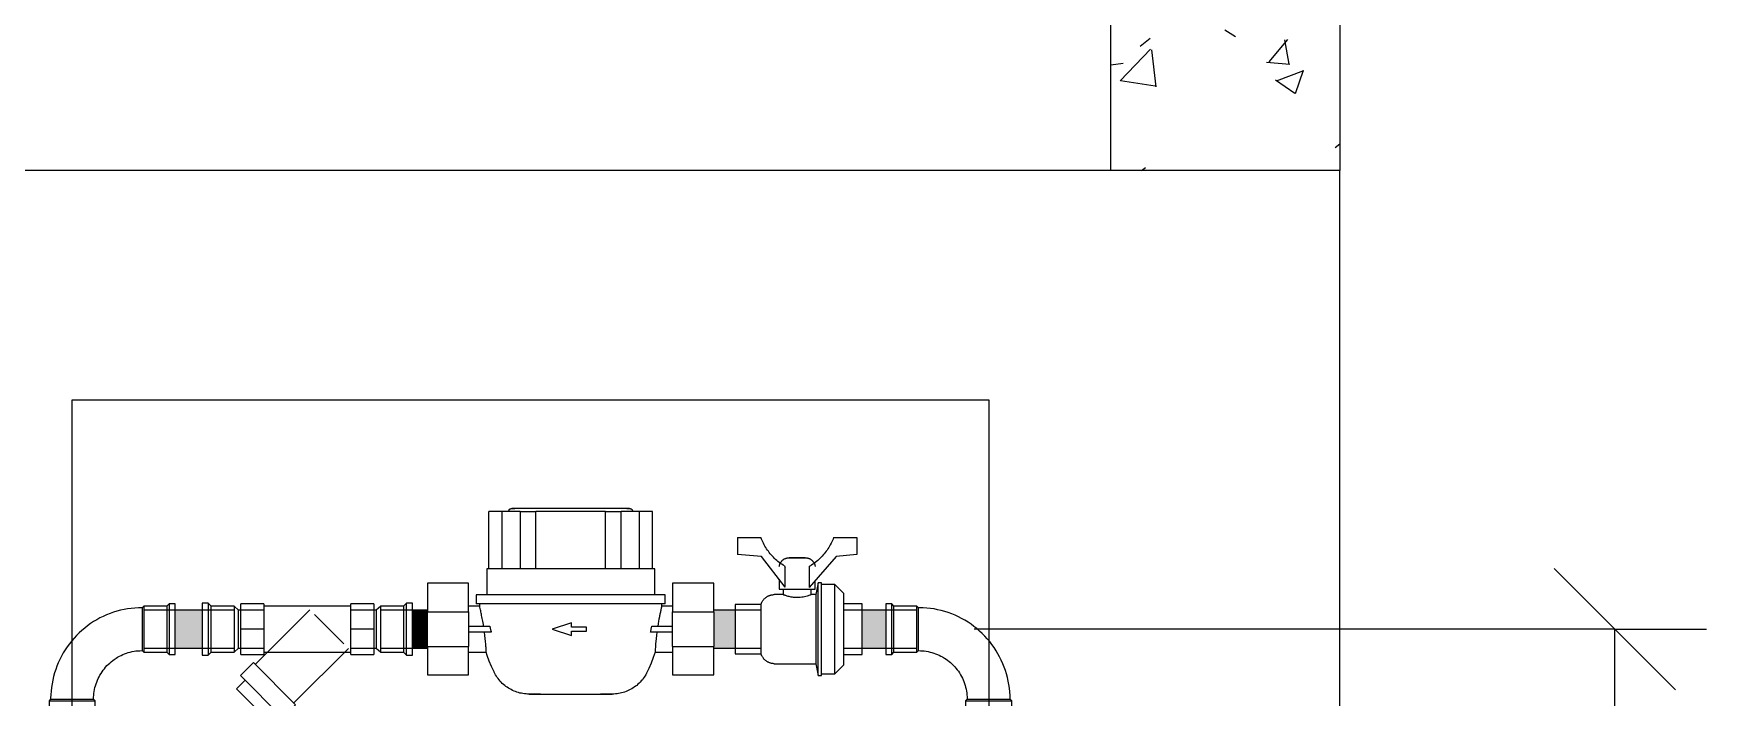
# Model space of a CAD drawing. Header units: metres. Extents: x 15 to 69.3, y -12.4 to 16.4.
# Drawn here: x 40.13 to 41.225, y 0.255 to 0.69 of the extents above; entities that cross this region are included whole.
import ezdxf

# ---------------------------------------------------------------- set-up
doc = ezdxf.new("R2010")
doc.units = ezdxf.units.M
for name, color, linetype, lineweight in [('A-ANNO-DIMS', 7, 'Continuous', 5), ('A-ANNO-DIMS-25', 7, 'Continuous', 5), ('A-WALL', 7, 'Continuous', 9), ('P-PIPE', 7, 'Continuous', 5), ('S-COLS', 7, 'Continuous', 5)]:
    doc.layers.add(name, color=color, linetype=linetype, lineweight=lineweight)
doc.styles.add('Century Gothic_4', font='GOTHIC.TTF', dxfattribs={"height": 0.0375})
doc.dimstyles.new('Setores_1_5_1', dxfattribs={"dimscale": 0.3048, "dimtxt": 0.039156, "dimasz": 0.260417, "dimexe": 0.19685, "dimexo": 0.123031, "dimgap": 0.143537, "dimtad": 1, "dimrnd": 0.01, "dimzin": 0, "dimdsep": 46, "dimtxsty": 'Century Gothic_4', "dimblk1": 'OBLIQUE', "dimblk2": 'OBLIQUE', "dimsah": 1, "dimcen": 0.09, "dimazin": 0, "dimtfac": 1, "dimtdec": 4, "dimtix": 1, "dimtmove": 0, "dimatfit": 3, "dimfxl": 1, "dimtvp": 1, "dimtolj": 1, "dimtzin": 0, "dimarcsym": 2})

# ---------------------------------------------------------------- blocks, each defined once
blk = doc.blocks.new('Pilar retangular - 15 x 30 cm-3622251-DD')
at = {"layer": 'S-COLS', "true_color": 0xeaeaea}
h = blk.add_hatch(dxfattribs=at)
h.set_pattern_fill('FP_9', color=254, style=0, pattern_type=2)
h.set_pattern_definition([(50, (-16.769, 1.584), (0.18219, -0.015938), [0.01905, -0.20955]), (355, (-16.769, 1.584), (-0.035242, 0.191059), [0.01524, -0.16764]), (100.451, (-16.754, 1.582), (0.146942, 0.17512), [0.01619, -0.17809]), (46.184, (-16.769, 1.635), (0.271077, -0.042045), [0.02858, -0.31433]), (96.636, (-16.747, 1.631), (0.237407, 0.247433), [0.02429, -0.26714]), (351.184, (-16.769, 1.635), (0.237406, 0.247428), [0.02286, -0.25146]), (21, (-16.744, 1.622), (0.15162, -0.102267), [0.01905, -0.20955]), (326, (-16.744, 1.622), (0.061803, 0.18419), [0.01524, -0.16764]), (71.451, (-16.731, 1.613), (0.213418, 0.081924), [0.01619, -0.17809]), (37.5, (-16.769, 1.584), (0.0030864, 0.084551), [0.00838, -0.15723, 0.00838, -0.1618, -0.16828]), (37.5, (-16.769, 1.584), (0.0030864, 0.084551), [-0.33579, 0.00838, -0.15989]), (7.5, (-16.769, 1.584), (0.0668157, 0.1001782), [0.00838, -0.08865, 0.00838, -0.15342, -0.06414]), (7.5, (-16.769, 1.584), (0.0668157, 0.1001782), [-0.25883, 0.00838, -0.05575]), (327.5, (-16.826, 1.584), (0.1355866, -0.0057276), [0.00838, -0.05512, 0.00838, -0.18974, -0.26289]), (327.5, (-16.826, 1.584), (0.1355866, -0.0057276), [-0.26162, 0.00838, -0.25451]), (317.5, (-16.851, 1.584), (0.148125, 0.025429), [0.00838, -0.07417, 0.00838, -0.12319, -0.18669]), (317.5, (-16.851, 1.584), (0.148125, 0.025429), [-0.21412, 0.00838, -0.17831])])
h.paths.add_polyline_path([(-15.2106, 0.6), (-15.2106, 2.45), (-15.3606, 2.45), (-15.3606, 0.6)])
h.paths.add_polyline_path([(-15.3606, 2.65), (-15.2106, 2.65), (-15.2106, 2.76), (-15.3606, 2.76)])
at = {"layer": 'S-COLS', "color": 253, "true_color": 0xaaaaaa}
for p, q in [((-15.3606, 0.6), (-15.3606, 2.76)), ((-15.2106, 2.76), (-15.2106, 0.6))]:
    blk.add_line(p, q, dxfattribs=at)
blk = doc.blocks.new('Hidrometro1 - 20x20mm-2554199-DD')
at = {"layer": 'P-PIPE'}
for p, q in [((-15.7474, 0.3769), (-15.7679, 0.3769)), ((-15.7679, 0.3394), (-15.7679, 0.3769)), ((-15.7593, 0.3769), (-15.7593, 0.3394)), ((-15.7474, 0.3769), (-15.737, 0.3769)), ((-15.7474, 0.3769), (-15.7474, 0.3394)), ((-15.7027, 0.3769), (-15.737, 0.3769)), ((-15.737, 0.3394), (-15.737, 0.3769)), ((-15.6915, 0.3769), (-15.7027, 0.3769)), ((-15.6915, 0.3769), (-15.6811, 0.3769)), ((-15.6915, 0.3394), (-15.6915, 0.3769)), ((-15.6606, 0.3769), (-15.6811, 0.3769)), ((-15.6811, 0.3394), (-15.6811, 0.3769)), ((-15.6691, 0.3394), (-15.6691, 0.3769)), ((-15.6606, 0.3394), (-15.6606, 0.3769)), ((-15.7812, 0.33), (-15.808, 0.33)), ((-15.808, 0.33), (-15.808, 0.3113)), ((-15.7812, 0.3113), (-15.7812, 0.33)), ((-15.7692, 0.3394), (-15.7692, 0.3225)), ((-15.6592, 0.3394), (-15.7692, 0.3394)), ((-15.6592, 0.3225), (-15.6592, 0.3394)), ((-15.6205, 0.33), (-15.6476, 0.33)), ((-15.6476, 0.33), (-15.6476, 0.3113)), ((-15.6205, 0.3113), (-15.6205, 0.33)), ((-15.7762, 0.3225), (-15.7762, 0.3166)), ((-15.6523, 0.3225), (-15.7762, 0.3225)), ((-15.6523, 0.3166), (-15.6523, 0.3225)), ((-15.808, 0.2887), (-15.808, 0.3113)), ((-15.808, 0.3113), (-15.7812, 0.3113)), ((-15.7738, 0.315), (-15.7812, 0.315)), ((-15.7812, 0.3113), (-15.7812, 0.2887)), ((-15.6523, 0.3166), (-15.7762, 0.3166)), ((-15.7738, 0.315), (-15.7738, 0.3166)), ((-15.6547, 0.3166), (-15.6547, 0.315)), ((-15.6476, 0.315), (-15.6547, 0.315)), ((-15.6476, 0.2887), (-15.6476, 0.3113)), ((-15.6476, 0.3113), (-15.6205, 0.3113)), ((-15.6205, 0.3113), (-15.6205, 0.2887)), ((-15.7812, 0.302), (-15.7672, 0.302)), ((-15.7663, 0.298), (-15.7812, 0.298)), ((-15.7138, 0.3042), (-15.7264, 0.3)), ((-15.7264, 0.3), (-15.7138, 0.2958)), ((-15.7138, 0.3013), (-15.7138, 0.3042)), ((-15.7039, 0.3013), (-15.7138, 0.3013)), ((-15.7138, 0.2958), (-15.7138, 0.2987)), ((-15.7138, 0.2987), (-15.7039, 0.2987)), ((-15.7039, 0.2987), (-15.7039, 0.3013)), ((-15.6476, 0.298), (-15.662, 0.298)), ((-15.6611, 0.302), (-15.6476, 0.302)), ((-15.808, 0.2887), (-15.808, 0.27)), ((-15.808, 0.2887), (-15.7812, 0.2887)), ((-15.7812, 0.27), (-15.7812, 0.2887)), ((-15.7812, 0.285), (-15.7695, 0.285)), ((-15.659, 0.285), (-15.6476, 0.285)), ((-15.6476, 0.2887), (-15.6476, 0.27)), ((-15.6476, 0.2887), (-15.6205, 0.2887)), ((-15.6205, 0.27), (-15.6205, 0.2887)), ((-15.808, 0.27), (-15.7812, 0.27)), ((-15.6476, 0.27), (-15.6205, 0.27))]:
    blk.add_line(p, q, dxfattribs=at)
at = {"layer": 'P-PIPE', "flags": 128}
for points in [[(-15.7548, 0.3769), (-15.7548, 0.377), (-15.7548, 0.3771), (-15.7548, 0.3771), (-15.7548, 0.3772), (-15.7548, 0.3773), (-15.7548, 0.3774), (-15.7547, 0.3775), (-15.7547, 0.3775), (-15.7547, 0.3776), (-15.7547, 0.3777), (-15.7546, 0.3778), (-15.7546, 0.3778), (-15.7546, 0.3779), (-15.7545, 0.378), (-15.7545, 0.3781), (-15.7544, 0.3781), (-15.7544, 0.3782), (-15.7543, 0.3783), (-15.7543, 0.3783), (-15.7542, 0.3784), (-15.7541, 0.3784), (-15.7541, 0.3785), (-15.754, 0.3785), (-15.754, 0.3786), (-15.7539, 0.3786), (-15.7538, 0.3787), (-15.7537, 0.3787), (-15.7537, 0.3787), (-15.7536, 0.3788), (-15.7535, 0.3788), (-15.7534, 0.3788), (-15.7534, 0.3789), (-15.7533, 0.3789), (-15.7532, 0.3789), (-15.7531, 0.3789), (-15.753, 0.3789), (-15.753, 0.3789), (-15.7529, 0.3789), (-15.7528, 0.379), (-15.7528, 0.379)], [(-15.6757, 0.379), (-15.6757, 0.379), (-15.6758, 0.379), (-15.676, 0.379), (-15.6762, 0.379), (-15.6765, 0.379), (-15.6768, 0.379), (-15.6772, 0.379), (-15.6777, 0.379), (-15.6782, 0.379), (-15.6788, 0.379), (-15.6794, 0.379), (-15.6801, 0.379), (-15.6808, 0.379), (-15.6816, 0.379), (-15.6824, 0.379), (-15.6833, 0.379), (-15.6843, 0.379), (-15.6853, 0.379), (-15.6863, 0.379), (-15.6874, 0.379), (-15.6885, 0.379), (-15.6897, 0.379), (-15.6909, 0.379), (-15.6921, 0.379), (-15.6934, 0.379), (-15.6947, 0.379), (-15.6961, 0.379), (-15.6975, 0.379), (-15.6989, 0.379), (-15.7003, 0.379), (-15.7017, 0.379), (-15.7032, 0.379), (-15.7047, 0.379), (-15.7062, 0.379), (-15.7077, 0.379), (-15.7092, 0.379), (-15.7107, 0.379), (-15.7123, 0.379), (-15.7138, 0.379), (-15.7154, 0.379), (-15.7169, 0.379), (-15.7184, 0.379), (-15.72, 0.379), (-15.7215, 0.379), (-15.723, 0.379), (-15.7245, 0.379), (-15.726, 0.379), (-15.7274, 0.379), (-15.7289, 0.379), (-15.7303, 0.379), (-15.7317, 0.379), (-15.733, 0.379), (-15.7344, 0.379), (-15.7357, 0.379), (-15.7369, 0.379), (-15.7381, 0.379), (-15.7393, 0.379), (-15.7405, 0.379), (-15.7416, 0.379), (-15.7427, 0.379), (-15.7437, 0.379), (-15.7446, 0.379), (-15.7456, 0.379), (-15.7464, 0.379), (-15.7473, 0.379), (-15.748, 0.379), (-15.7487, 0.379), (-15.7494, 0.379), (-15.75, 0.379), (-15.7505, 0.379), (-15.751, 0.379), (-15.7515, 0.379), (-15.7518, 0.379), (-15.7521, 0.379), (-15.7524, 0.379), (-15.7526, 0.379), (-15.7527, 0.379), (-15.7528, 0.379), (-15.7528, 0.379)], [(-15.7528, 0.379), (-15.7527, 0.379), (-15.7526, 0.379), (-15.7525, 0.379), (-15.7523, 0.379), (-15.752, 0.379), (-15.7517, 0.379), (-15.7513, 0.379), (-15.7508, 0.379)], [(-15.6775, 0.379), (-15.677, 0.379), (-15.6767, 0.379), (-15.6763, 0.379), (-15.6761, 0.379), (-15.6759, 0.379), (-15.6758, 0.379), (-15.6757, 0.379), (-15.6757, 0.379)], [(-15.6757, 0.379), (-15.6756, 0.379), (-15.6755, 0.3789), (-15.6755, 0.3789), (-15.6754, 0.3789), (-15.6753, 0.3789), (-15.6752, 0.3789), (-15.6751, 0.3789), (-15.6751, 0.3788), (-15.675, 0.3788), (-15.6749, 0.3788), (-15.6748, 0.3788), (-15.6748, 0.3787), (-15.6747, 0.3787), (-15.6746, 0.3786), (-15.6746, 0.3786), (-15.6745, 0.3785), (-15.6744, 0.3785), (-15.6744, 0.3784), (-15.6743, 0.3784), (-15.6742, 0.3783), (-15.6742, 0.3783), (-15.6741, 0.3782), (-15.6741, 0.3781), (-15.674, 0.3781), (-15.674, 0.378), (-15.6739, 0.3779), (-15.6739, 0.3779), (-15.6739, 0.3778), (-15.6738, 0.3777), (-15.6738, 0.3776), (-15.6738, 0.3776), (-15.6737, 0.3775), (-15.6737, 0.3774), (-15.6737, 0.3773), (-15.6737, 0.3772), (-15.6737, 0.3772), (-15.6737, 0.3771), (-15.6737, 0.377), (-15.6737, 0.3769), (-15.6737, 0.3769)], [(-15.7644, 0.272), (-15.766, 0.2755), (-15.7675, 0.2791), (-15.7688, 0.2827), (-15.7695, 0.285)], [(-15.659, 0.285), (-15.6602, 0.2814), (-15.6615, 0.2778), (-15.663, 0.2742), (-15.6641, 0.272)], [(-15.7414, 0.2575), (-15.7424, 0.2575), (-15.7434, 0.2576), (-15.7445, 0.2577), (-15.7455, 0.2578), (-15.7465, 0.258), (-15.7475, 0.2582), (-15.7485, 0.2585), (-15.7494, 0.2588), (-15.7504, 0.2591), (-15.7513, 0.2595), (-15.7523, 0.2599), (-15.7532, 0.2604), (-15.7541, 0.2609), (-15.755, 0.2614), (-15.7558, 0.262), (-15.7566, 0.2625), (-15.7574, 0.2632), (-15.7582, 0.2638), (-15.759, 0.2645), (-15.7597, 0.2652), (-15.7604, 0.266), (-15.7611, 0.2668), (-15.7617, 0.2676), (-15.7623, 0.2684), (-15.7629, 0.2692), (-15.7634, 0.2701), (-15.7639, 0.271), (-15.7644, 0.2719), (-15.7644, 0.272)], [(-15.6641, 0.272), (-15.6645, 0.2711), (-15.665, 0.2702), (-15.6656, 0.2693), (-15.6661, 0.2685), (-15.6667, 0.2676), (-15.6673, 0.2668), (-15.668, 0.2661), (-15.6687, 0.2653), (-15.6694, 0.2646), (-15.6702, 0.2639), (-15.671, 0.2632), (-15.6718, 0.2626), (-15.6726, 0.262), (-15.6734, 0.2615), (-15.6743, 0.2609), (-15.6752, 0.2604), (-15.6761, 0.26), (-15.677, 0.2596), (-15.678, 0.2592), (-15.679, 0.2588), (-15.6799, 0.2585), (-15.6809, 0.2583), (-15.6819, 0.258), (-15.6829, 0.2578), (-15.6839, 0.2577), (-15.6849, 0.2576), (-15.686, 0.2575), (-15.687, 0.2575), (-15.6871, 0.2575)], [(-15.7414, 0.2575), (-15.7414, 0.2575), (-15.7413, 0.2575), (-15.7412, 0.2575), (-15.7411, 0.2575), (-15.7409, 0.2575), (-15.7406, 0.2575), (-15.7403, 0.2575), (-15.74, 0.2575), (-15.7397, 0.2575), (-15.7393, 0.2575), (-15.7388, 0.2575), (-15.7383, 0.2575), (-15.7378, 0.2575), (-15.7373, 0.2575), (-15.7367, 0.2575), (-15.736, 0.2575), (-15.7354, 0.2575), (-15.7347, 0.2575), (-15.7339, 0.2575), (-15.7332, 0.2575), (-15.7324, 0.2575), (-15.7316, 0.2575), (-15.7307, 0.2575), (-15.7298, 0.2575), (-15.7289, 0.2575), (-15.728, 0.2575), (-15.727, 0.2575), (-15.7261, 0.2575), (-15.7251, 0.2575), (-15.7241, 0.2575), (-15.7231, 0.2575), (-15.722, 0.2575), (-15.721, 0.2575), (-15.7199, 0.2575), (-15.7189, 0.2575), (-15.7178, 0.2575), (-15.7167, 0.2575), (-15.7156, 0.2575), (-15.7145, 0.2575), (-15.7134, 0.2575), (-15.7124, 0.2575), (-15.7113, 0.2575), (-15.7102, 0.2575), (-15.7091, 0.2575), (-15.7081, 0.2575), (-15.707, 0.2575), (-15.706, 0.2575), (-15.7049, 0.2575), (-15.7039, 0.2575), (-15.7029, 0.2575), (-15.702, 0.2575), (-15.701, 0.2575), (-15.7001, 0.2575), (-15.6991, 0.2575), (-15.6983, 0.2575), (-15.6974, 0.2575), (-15.6966, 0.2575), (-15.6957, 0.2575), (-15.695, 0.2575), (-15.6942, 0.2575), (-15.6935, 0.2575), (-15.6928, 0.2575), (-15.6922, 0.2575), (-15.6915, 0.2575), (-15.691, 0.2575), (-15.6904, 0.2575), (-15.6899, 0.2575), (-15.6895, 0.2575), (-15.689, 0.2575), (-15.6886, 0.2575), (-15.6883, 0.2575), (-15.688, 0.2575), (-15.6877, 0.2575), (-15.6875, 0.2575), (-15.6873, 0.2575), (-15.6872, 0.2575), (-15.6871, 0.2575), (-15.6871, 0.2575), (-15.6871, 0.2575)], [(-15.7339, 0.2575), (-15.7343, 0.2575), (-15.735, 0.2575), (-15.7357, 0.2575), (-15.7363, 0.2575), (-15.7369, 0.2575), (-15.7375, 0.2575), (-15.7381, 0.2575), (-15.7386, 0.2575), (-15.739, 0.2575), (-15.7395, 0.2575), (-15.7398, 0.2575), (-15.7402, 0.2575), (-15.7405, 0.2575), (-15.7407, 0.2575), (-15.741, 0.2575), (-15.7411, 0.2575), (-15.7413, 0.2575), (-15.7414, 0.2575), (-15.7414, 0.2575), (-15.7414, 0.2575)], [(-15.6871, 0.2575), (-15.6871, 0.2575), (-15.6872, 0.2575), (-15.6873, 0.2575), (-15.6874, 0.2575), (-15.6876, 0.2575), (-15.6879, 0.2575), (-15.6881, 0.2575), (-15.6885, 0.2575), (-15.6888, 0.2575), (-15.6892, 0.2575), (-15.6897, 0.2575), (-15.6901, 0.2575), (-15.6907, 0.2575), (-15.6912, 0.2575), (-15.6918, 0.2575), (-15.6925, 0.2575), (-15.6931, 0.2575), (-15.6938, 0.2575), (-15.6946, 0.2575)]]:
    blk.add_lwpolyline(points, dxfattribs=at)
at = {"layer": 'P-PIPE'}
for points, knots in [([(-15.7712, 0.302), (-15.7715, 0.3034), (-15.7719, 0.3062), (-15.7726, 0.3092), (-15.773, 0.3113), (-15.7734, 0.313), (-15.7737, 0.3146), (-15.7738, 0.315), (-15.7738, 0.315)], [0, 0, 0, 0, 0.2, 0.4, 0.5, 0.6, 0.8, 1, 1, 1, 1]), ([(-15.6547, 0.315), (-15.6547, 0.315), (-15.6548, 0.3146), (-15.6551, 0.3129), (-15.6555, 0.3111), (-15.6558, 0.3099), (-15.6559, 0.3091), (-15.6564, 0.3067), (-15.6569, 0.3041), (-15.6572, 0.302)], [0, 0, 0, 0, 0.2, 0.4, 0.55, 0.5875, 0.625, 0.7, 1, 1, 1, 1]), ([(-15.7695, 0.285), (-15.7695, 0.285), (-15.7695, 0.2854), (-15.7696, 0.2872), (-15.7699, 0.2911), (-15.7703, 0.2952), (-15.7707, 0.298)], [0, 0, 0, 0, 0.2, 0.4, 0.6, 1, 1, 1, 1]), ([(-15.6578, 0.298), (-15.6582, 0.2952), (-15.6587, 0.2904), (-15.6589, 0.286), (-15.659, 0.285), (-15.659, 0.285)], [0, 0, 0, 0, 0.4, 0.7, 1, 1, 1, 1])]:
    blk.add_open_spline(points, degree=3, knots=knots, dxfattribs=at)
for points in [[(-15.7672, 0.302), (-15.767, 0.3013), (-15.7668, 0.3), (-15.7664, 0.2987), (-15.7663, 0.298)], [(-15.662, 0.298), (-15.6618, 0.2987), (-15.6615, 0.3), (-15.6612, 0.3013), (-15.6611, 0.302)]]:
    blk.add_open_spline(points, degree=3, dxfattribs=at)
blk = doc.blocks.new('AF_Soldavel_Curva 45_90 - Standard-V58-DD')
at = {"layer": 'P-PIPE'}
for p, q in [((-15.504, 0.3165), (-15.508, 0.3165)), ((-15.508, 0.3165), (-15.508, 0.2835)), ((-15.5026, 0.3151), (-15.504, 0.3165)), ((-15.504, 0.2835), (-15.504, 0.3165)), ((-15.4876, 0.3151), (-15.5026, 0.3151)), ((-15.5026, 0.2849), (-15.5026, 0.3151)), ((-15.4865, 0.314), (-15.4876, 0.3151)), ((-15.4876, 0.2849), (-15.4876, 0.3151)), ((-15.4865, 0.286), (-15.4865, 0.314)), ((-15.504, 0.2835), (-15.5026, 0.2849)), ((-15.5026, 0.2849), (-15.4876, 0.2849)), ((-15.4876, 0.2849), (-15.4865, 0.286)), ((-15.508, 0.2835), (-15.504, 0.2835)), ((-15.4547, 0.2541), (-15.4557, 0.253)), ((-15.4557, 0.253), (-15.4557, 0.238)), ((-15.4557, 0.253), (-15.4255, 0.253)), ((-15.4547, 0.2541), (-15.4266, 0.2541)), ((-15.4255, 0.253), (-15.4266, 0.2541)), ((-15.4255, 0.238), (-15.4255, 0.253)), ((-15.4557, 0.238), (-15.4571, 0.2366)), ((-15.4571, 0.2366), (-15.4571, 0.2326)), ((-15.4571, 0.2366), (-15.4241, 0.2366)), ((-15.4571, 0.2326), (-15.4241, 0.2326)), ((-15.4557, 0.238), (-15.4255, 0.238)), ((-15.4241, 0.2366), (-15.4255, 0.238)), ((-15.4241, 0.2326), (-15.4241, 0.2366))]:
    blk.add_line(p, q, dxfattribs=at)
at = {"layer": 'P-PIPE', "flags": 128}
for points in [[(-15.4266, 0.2541), (-15.4266, 0.2565), (-15.4268, 0.2589), (-15.427, 0.2613), (-15.4273, 0.2637), (-15.4278, 0.266), (-15.4283, 0.2684), (-15.4289, 0.2707), (-15.4296, 0.273), (-15.4304, 0.2752), (-15.4313, 0.2774), (-15.4323, 0.2796), (-15.4334, 0.2818), (-15.4345, 0.2839), (-15.4357, 0.2859), (-15.437, 0.2879), (-15.4384, 0.2899), (-15.4399, 0.2918), (-15.4415, 0.2936), (-15.4431, 0.2954), (-15.4448, 0.2971), (-15.4465, 0.2987), (-15.4483, 0.3003), (-15.4502, 0.3018), (-15.4521, 0.3032), (-15.4541, 0.3045), (-15.4562, 0.3058), (-15.4583, 0.307), (-15.4604, 0.3081), (-15.4626, 0.3091), (-15.4648, 0.31), (-15.467, 0.3108), (-15.4693, 0.3115), (-15.4716, 0.3122), (-15.474, 0.3127), (-15.4763, 0.3132), (-15.4787, 0.3135), (-15.4811, 0.3138), (-15.4835, 0.314), (-15.4859, 0.314), (-15.4865, 0.314)], [(-15.4865, 0.286), (-15.4852, 0.2859), (-15.484, 0.2859), (-15.4827, 0.2857), (-15.4814, 0.2856), (-15.4802, 0.2853), (-15.4789, 0.285), (-15.4777, 0.2847), (-15.4765, 0.2843), (-15.4753, 0.2839), (-15.4741, 0.2834), (-15.4729, 0.2829), (-15.4718, 0.2824), (-15.4707, 0.2818), (-15.4696, 0.2811), (-15.4685, 0.2804), (-15.4675, 0.2797), (-15.4665, 0.2789), (-15.4655, 0.2781), (-15.4646, 0.2772), (-15.4637, 0.2763), (-15.4628, 0.2754), (-15.462, 0.2744), (-15.4612, 0.2734), (-15.4604, 0.2724), (-15.4597, 0.2713), (-15.459, 0.2702), (-15.4584, 0.2691), (-15.4578, 0.268), (-15.4573, 0.2668), (-15.4568, 0.2657), (-15.4564, 0.2645), (-15.456, 0.2632), (-15.4557, 0.262), (-15.4554, 0.2608), (-15.4551, 0.2595), (-15.4549, 0.2583), (-15.4548, 0.257), (-15.4547, 0.2557), (-15.4547, 0.2545), (-15.4547, 0.2541)]]:
    blk.add_lwpolyline(points, dxfattribs=at)
blk = doc.blocks.new('Curva 45_90 - Agua Fria_Soldavel - MEP - Tigre - Standard-2573598-DD')
at = {"layer": 'P-PIPE'}
for p, q in [((-15.9936, 0.3151), (-15.9947, 0.314)), ((-15.9947, 0.314), (-15.9947, 0.286)), ((-15.9786, 0.3151), (-15.9936, 0.3151)), ((-15.9936, 0.3151), (-15.9936, 0.2849)), ((-15.9772, 0.3165), (-15.9786, 0.3151)), ((-15.9786, 0.3151), (-15.9786, 0.2849)), ((-15.9732, 0.3165), (-15.9772, 0.3165)), ((-15.9772, 0.3165), (-15.9772, 0.2835)), ((-15.9732, 0.2835), (-15.9732, 0.3165)), ((-15.9947, 0.286), (-15.9936, 0.2849)), ((-15.9936, 0.2849), (-15.9786, 0.2849)), ((-15.9786, 0.2849), (-15.9772, 0.2835)), ((-15.9772, 0.2835), (-15.9732, 0.2835)), ((-16.0547, 0.2541), (-16.0557, 0.253)), ((-16.0557, 0.253), (-16.0557, 0.238)), ((-16.0557, 0.253), (-16.0255, 0.253)), ((-16.0547, 0.2541), (-16.0266, 0.2541)), ((-16.0255, 0.253), (-16.0266, 0.2541)), ((-16.0255, 0.238), (-16.0255, 0.253)), ((-16.0557, 0.238), (-16.0571, 0.2366)), ((-16.0571, 0.2366), (-16.0571, 0.2326)), ((-16.0571, 0.2366), (-16.0241, 0.2366)), ((-16.0571, 0.2326), (-16.0241, 0.2326)), ((-16.0557, 0.238), (-16.0255, 0.238)), ((-16.0241, 0.2366), (-16.0255, 0.238)), ((-16.0241, 0.2326), (-16.0241, 0.2366))]:
    blk.add_line(p, q, dxfattribs=at)
at = {"layer": 'P-PIPE', "flags": 128}
for points in [[(-15.9947, 0.314), (-15.9971, 0.314), (-15.9995, 0.3138), (-16.0019, 0.3136), (-16.0043, 0.3133), (-16.0066, 0.3128), (-16.009, 0.3123), (-16.0113, 0.3117), (-16.0136, 0.311), (-16.0158, 0.3102), (-16.0181, 0.3093), (-16.0203, 0.3083), (-16.0224, 0.3073), (-16.0245, 0.3061), (-16.0266, 0.3049), (-16.0286, 0.3036), (-16.0305, 0.3022), (-16.0324, 0.3007), (-16.0342, 0.2992), (-16.036, 0.2975), (-16.0377, 0.2959), (-16.0394, 0.2941), (-16.0409, 0.2923), (-16.0424, 0.2904), (-16.0438, 0.2885), (-16.0452, 0.2865), (-16.0464, 0.2844), (-16.0476, 0.2824), (-16.0487, 0.2802), (-16.0497, 0.278), (-16.0506, 0.2758), (-16.0514, 0.2736), (-16.0521, 0.2713), (-16.0528, 0.269), (-16.0533, 0.2666), (-16.0538, 0.2643), (-16.0541, 0.2619), (-16.0544, 0.2595), (-16.0546, 0.2572), (-16.0547, 0.2548), (-16.0547, 0.2541)], [(-16.0266, 0.2541), (-16.0266, 0.2554), (-16.0265, 0.2567), (-16.0264, 0.2579), (-16.0262, 0.2592), (-16.0259, 0.2604), (-16.0257, 0.2617), (-16.0253, 0.2629), (-16.025, 0.2641), (-16.0245, 0.2653), (-16.0241, 0.2665), (-16.0235, 0.2677), (-16.023, 0.2688), (-16.0224, 0.2699), (-16.0217, 0.271), (-16.021, 0.2721), (-16.0203, 0.2731), (-16.0195, 0.2741), (-16.0187, 0.2751), (-16.0178, 0.2761), (-16.0169, 0.277), (-16.016, 0.2778), (-16.015, 0.2787), (-16.014, 0.2794), (-16.013, 0.2802), (-16.0119, 0.2809), (-16.0109, 0.2816), (-16.0097, 0.2822), (-16.0086, 0.2828), (-16.0074, 0.2833), (-16.0063, 0.2838), (-16.0051, 0.2842), (-16.0039, 0.2846), (-16.0026, 0.285), (-16.0014, 0.2853), (-16.0001, 0.2855), (-15.9989, 0.2857), (-15.9976, 0.2858), (-15.9963, 0.2859), (-15.9951, 0.286), (-15.9947, 0.286)]]:
    blk.add_lwpolyline(points, dxfattribs=at)
blk = doc.blocks.new('Registro Esfera VS - Agua Fria - MEP - Tigre - Soldável - 25 mm-271304-DD')
at = {"layer": 'P-PIPE'}
for p, q in [((-15.605, 0.3599), (-15.5897, 0.3599)), ((-15.605, 0.3599), (-15.605, 0.3489)), ((-15.5421, 0.3599), (-15.5268, 0.3599)), ((-15.5268, 0.3599), (-15.5268, 0.3489)), ((-15.5892, 0.3476), (-15.605, 0.3489)), ((-15.5737, 0.3274), (-15.5892, 0.3476)), ((-15.5743, 0.3414), (-15.5737, 0.3406)), ((-15.5742, 0.3412), (-15.574, 0.341)), ((-15.5737, 0.3274), (-15.5737, 0.3401)), ((-15.5404, 0.3476), (-15.5581, 0.3272)), ((-15.5581, 0.3406), (-15.5575, 0.3414)), ((-15.5581, 0.3401), (-15.5581, 0.3272)), ((-15.5578, 0.341), (-15.5576, 0.3412)), ((-15.5268, 0.3489), (-15.5404, 0.3476)), ((-15.5777, 0.3327), (-15.5777, 0.3261)), ((-15.5541, 0.3261), (-15.5541, 0.3319)), ((-15.5523, 0.3303), (-15.5537, 0.3226)), ((-15.5501, 0.3303), (-15.5523, 0.3303)), ((-15.5523, 0.2697), (-15.5523, 0.3303)), ((-15.5501, 0.2697), (-15.5501, 0.3303)), ((-15.5413, 0.3293), (-15.5501, 0.3293)), ((-15.5356, 0.3236), (-15.5413, 0.3293)), ((-15.5413, 0.3), (-15.5413, 0.3293)), ((-15.5751, 0.3226), (-15.581, 0.3226)), ((-15.5777, 0.3261), (-15.5541, 0.3261)), ((-15.5751, 0.3261), (-15.5751, 0.3226)), ((-15.5567, 0.3226), (-15.5567, 0.3261)), ((-15.5537, 0.3226), (-15.5567, 0.3226)), ((-15.5537, 0.3226), (-15.5537, 0.3)), ((-15.5356, 0.3236), (-15.5356, 0.2764)), ((-15.5896, 0.3161), (-15.6065, 0.3161)), ((-15.6065, 0.3161), (-15.6065, 0.3)), ((-15.5896, 0.3), (-15.5896, 0.3161)), ((-15.5235, 0.3165), (-15.5356, 0.3165)), ((-15.5235, 0.3), (-15.5235, 0.3165)), ((-15.6065, 0.3), (-15.6065, 0.2839)), ((-15.5896, 0.2839), (-15.5896, 0.3)), ((-15.5537, 0.3), (-15.5537, 0.2774)), ((-15.5413, 0.2707), (-15.5413, 0.3)), ((-15.5235, 0.2835), (-15.5235, 0.3)), ((-15.6065, 0.2839), (-15.5896, 0.2839)), ((-15.581, 0.2774), (-15.5537, 0.2774)), ((-15.5537, 0.2774), (-15.5523, 0.2697)), ((-15.5413, 0.2707), (-15.5356, 0.2764)), ((-15.5356, 0.2835), (-15.5235, 0.2835)), ((-15.5523, 0.2697), (-15.5501, 0.2697)), ((-15.5501, 0.2707), (-15.5413, 0.2707))]:
    blk.add_line(p, q, dxfattribs=at)
at = {"layer": 'P-PIPE', "flags": 128}
for points in [[(-15.5777, 0.341), (-15.5776, 0.3413), (-15.5776, 0.3415), (-15.5775, 0.3418), (-15.5775, 0.342), (-15.5774, 0.3423), (-15.5773, 0.3425), (-15.5772, 0.3428), (-15.5771, 0.343), (-15.577, 0.3432), (-15.5768, 0.3435), (-15.5767, 0.3437), (-15.5765, 0.3439), (-15.5764, 0.3441), (-15.5762, 0.3443), (-15.576, 0.3445), (-15.5759, 0.3447), (-15.5757, 0.3449), (-15.5755, 0.3451), (-15.5753, 0.3453), (-15.5751, 0.3454), (-15.5748, 0.3456), (-15.5746, 0.3457), (-15.5744, 0.3459), (-15.5742, 0.346), (-15.5739, 0.3461), (-15.5737, 0.3462), (-15.5734, 0.3463), (-15.5732, 0.3464), (-15.5729, 0.3465), (-15.5727, 0.3465), (-15.5724, 0.3466), (-15.5722, 0.3467), (-15.5719, 0.3467), (-15.5716, 0.3467), (-15.5714, 0.3467), (-15.5711, 0.3467)], [(-15.5607, 0.3467), (-15.5607, 0.3467), (-15.5607, 0.3467), (-15.5607, 0.3467), (-15.5608, 0.3467), (-15.5608, 0.3467), (-15.5608, 0.3467), (-15.5609, 0.3467), (-15.561, 0.3467), (-15.561, 0.3467), (-15.5611, 0.3467), (-15.5612, 0.3467), (-15.5613, 0.3467), (-15.5614, 0.3467), (-15.5615, 0.3467), (-15.5616, 0.3467), (-15.5617, 0.3467), (-15.5619, 0.3467), (-15.562, 0.3467), (-15.5621, 0.3467), (-15.5623, 0.3467), (-15.5624, 0.3467), (-15.5626, 0.3467), (-15.5628, 0.3467), (-15.5629, 0.3467), (-15.5631, 0.3467), (-15.5633, 0.3467), (-15.5635, 0.3467), (-15.5636, 0.3467), (-15.5638, 0.3467), (-15.564, 0.3467), (-15.5642, 0.3467), (-15.5644, 0.3467), (-15.5646, 0.3467), (-15.5648, 0.3467), (-15.565, 0.3467), (-15.5652, 0.3467), (-15.5654, 0.3467), (-15.5656, 0.3467), (-15.5659, 0.3467), (-15.5661, 0.3467), (-15.5663, 0.3467), (-15.5665, 0.3467), (-15.5667, 0.3467), (-15.5669, 0.3467), (-15.5671, 0.3467), (-15.5673, 0.3467), (-15.5675, 0.3467), (-15.5677, 0.3467), (-15.5679, 0.3467), (-15.5681, 0.3467), (-15.5683, 0.3467), (-15.5685, 0.3467), (-15.5686, 0.3467), (-15.5688, 0.3467), (-15.569, 0.3467), (-15.5691, 0.3467), (-15.5693, 0.3467), (-15.5695, 0.3467), (-15.5696, 0.3467), (-15.5698, 0.3467), (-15.5699, 0.3467), (-15.57, 0.3467), (-15.5702, 0.3467), (-15.5703, 0.3467), (-15.5704, 0.3467), (-15.5705, 0.3467), (-15.5706, 0.3467), (-15.5707, 0.3467), (-15.5708, 0.3467), (-15.5708, 0.3467), (-15.5709, 0.3467), (-15.5709, 0.3467), (-15.571, 0.3467), (-15.571, 0.3467), (-15.5711, 0.3467), (-15.5711, 0.3467), (-15.5711, 0.3467), (-15.5711, 0.3467), (-15.5711, 0.3467)], [(-15.5711, 0.3467), (-15.5711, 0.3467), (-15.5711, 0.3467), (-15.5711, 0.3467), (-15.5711, 0.3467), (-15.571, 0.3467), (-15.571, 0.3467), (-15.5709, 0.3467), (-15.5709, 0.3467), (-15.5708, 0.3467), (-15.5707, 0.3467), (-15.5706, 0.3467), (-15.5705, 0.3467), (-15.5704, 0.3467), (-15.5703, 0.3467), (-15.5702, 0.3467), (-15.5701, 0.3467), (-15.57, 0.3467), (-15.5698, 0.3467), (-15.5697, 0.3467), (-15.5695, 0.3467), (-15.5694, 0.3467), (-15.5692, 0.3467), (-15.5691, 0.3467), (-15.5689, 0.3467), (-15.5687, 0.3467), (-15.5686, 0.3467), (-15.5684, 0.3467), (-15.5682, 0.3467), (-15.568, 0.3467), (-15.5678, 0.3467), (-15.5676, 0.3467), (-15.5674, 0.3467), (-15.5672, 0.3467), (-15.567, 0.3467), (-15.5668, 0.3467), (-15.5666, 0.3467), (-15.5664, 0.3467), (-15.5662, 0.3467), (-15.566, 0.3467), (-15.5658, 0.3467), (-15.5655, 0.3467), (-15.5653, 0.3467), (-15.5651, 0.3467), (-15.5649, 0.3467), (-15.5647, 0.3467), (-15.5645, 0.3467), (-15.5643, 0.3467), (-15.5641, 0.3467), (-15.5639, 0.3467), (-15.5637, 0.3467), (-15.5636, 0.3467), (-15.5634, 0.3467), (-15.5632, 0.3467), (-15.563, 0.3467), (-15.5628, 0.3467), (-15.5627, 0.3467), (-15.5625, 0.3467), (-15.5624, 0.3467), (-15.5622, 0.3467), (-15.5621, 0.3467), (-15.5619, 0.3467), (-15.5618, 0.3467), (-15.5617, 0.3467), (-15.5616, 0.3467), (-15.5614, 0.3467), (-15.5613, 0.3467), (-15.5612, 0.3467), (-15.5612, 0.3467), (-15.5611, 0.3467), (-15.561, 0.3467), (-15.5609, 0.3467), (-15.5609, 0.3467), (-15.5608, 0.3467), (-15.5608, 0.3467), (-15.5607, 0.3467), (-15.5607, 0.3467), (-15.5607, 0.3467), (-15.5607, 0.3467), (-15.5607, 0.3467)], [(-15.5607, 0.3467), (-15.5604, 0.3467), (-15.5602, 0.3467), (-15.5599, 0.3467), (-15.5596, 0.3466), (-15.5594, 0.3466), (-15.5591, 0.3465), (-15.5589, 0.3465), (-15.5586, 0.3464), (-15.5584, 0.3463), (-15.5581, 0.3462), (-15.5579, 0.3461), (-15.5576, 0.346), (-15.5574, 0.3459), (-15.5572, 0.3457), (-15.557, 0.3456), (-15.5567, 0.3454), (-15.5565, 0.3453), (-15.5563, 0.3451), (-15.5561, 0.3449), (-15.5559, 0.3447), (-15.5558, 0.3445), (-15.5556, 0.3443), (-15.5554, 0.3441), (-15.5553, 0.3439), (-15.5551, 0.3437), (-15.555, 0.3435), (-15.5549, 0.3432), (-15.5547, 0.343), (-15.5546, 0.3428), (-15.5545, 0.3425), (-15.5544, 0.3423), (-15.5544, 0.342), (-15.5543, 0.3418), (-15.5542, 0.3415), (-15.5542, 0.3412), (-15.5541, 0.341)], [(-15.5896, 0.3161), (-15.5895, 0.3164), (-15.5894, 0.3167), (-15.5893, 0.3171), (-15.5891, 0.3174), (-15.589, 0.3177), (-15.5888, 0.318), (-15.5886, 0.3184), (-15.5884, 0.3187), (-15.5882, 0.3189), (-15.588, 0.3192), (-15.5877, 0.3195), (-15.5875, 0.3198), (-15.5872, 0.32), (-15.587, 0.3203), (-15.5867, 0.3205), (-15.5864, 0.3207), (-15.5861, 0.3209), (-15.5858, 0.3211), (-15.5855, 0.3213), (-15.5852, 0.3215), (-15.5849, 0.3217), (-15.5846, 0.3218), (-15.5842, 0.322), (-15.5839, 0.3221), (-15.5836, 0.3222), (-15.5832, 0.3223), (-15.5829, 0.3224), (-15.5825, 0.3224), (-15.5822, 0.3225), (-15.5818, 0.3225), (-15.5814, 0.3226), (-15.5811, 0.3226), (-15.581, 0.3226)], [(-15.581, 0.2774), (-15.5813, 0.2774), (-15.5817, 0.2775), (-15.5821, 0.2775), (-15.5824, 0.2775), (-15.5828, 0.2776), (-15.5831, 0.2777), (-15.5835, 0.2778), (-15.5838, 0.2779), (-15.5841, 0.278), (-15.5845, 0.2781), (-15.5848, 0.2783), (-15.5851, 0.2784), (-15.5854, 0.2786), (-15.5858, 0.2788), (-15.5861, 0.279), (-15.5863, 0.2792), (-15.5866, 0.2794), (-15.5869, 0.2797), (-15.5872, 0.2799), (-15.5874, 0.2802), (-15.5877, 0.2804), (-15.5879, 0.2807), (-15.5881, 0.281), (-15.5883, 0.2813), (-15.5885, 0.2816), (-15.5887, 0.2819), (-15.5889, 0.2822), (-15.5891, 0.2825), (-15.5892, 0.2828), (-15.5894, 0.2832), (-15.5895, 0.2835), (-15.5896, 0.2838), (-15.5896, 0.2839)]]:
    blk.add_lwpolyline(points, dxfattribs=at)
at = {"layer": 'P-PIPE'}
for points in [[(-15.5743, 0.3414), (-15.5767, 0.3427), (-15.581, 0.346), (-15.5862, 0.3525), (-15.5887, 0.3573), (-15.5897, 0.3599)], [(-15.5421, 0.3599), (-15.5431, 0.3573), (-15.5456, 0.3525), (-15.5508, 0.346), (-15.5551, 0.3427), (-15.5575, 0.3414)], [(-15.5737, 0.3406), (-15.5738, 0.3406), (-15.5739, 0.3408), (-15.574, 0.3409), (-15.574, 0.341)], [(-15.5737, 0.3401), (-15.5737, 0.3402), (-15.5737, 0.3403), (-15.5737, 0.3405), (-15.5737, 0.3406)], [(-15.5578, 0.341), (-15.5578, 0.3409), (-15.5579, 0.3408), (-15.5581, 0.3406), (-15.5581, 0.3406)], [(-15.5581, 0.3406), (-15.5581, 0.3405), (-15.5581, 0.3403), (-15.5581, 0.3402), (-15.5581, 0.3401)], [(-15.5568, 0.3225), (-15.5567, 0.3226), (-15.5567, 0.3226), (-15.5567, 0.3226)]]:
    blk.add_open_spline(points, degree=3, dxfattribs=at)
for points, knots in [([(-15.5659, 0.3206), (-15.5665, 0.3206), (-15.5676, 0.3207), (-15.5691, 0.3208), (-15.5706, 0.3211), (-15.5723, 0.3215), (-15.5737, 0.322), (-15.5746, 0.3224), (-15.575, 0.3225), (-15.5751, 0.3226), (-15.5751, 0.3226)], [0, 0, 0, 0, 0.0555556, 0.1111111, 0.1666667, 0.2222222, 0.3333333, 0.3888889, 0.4444444, 0.499953, 0.499953, 0.499953, 0.499953]), ([(-15.5751, 0.3226), (-15.5751, 0.3226), (-15.5751, 0.3226), (-15.575, 0.3225), (-15.575, 0.3225)], [0.49995382, 0.49995382, 0.49995382, 0.49995382, 0.51388889, 0.55555556, 0.55555556, 0.55555556, 0.55555556]), ([(-15.5567, 0.3226), (-15.5567, 0.3226), (-15.5567, 0.3226), (-15.5568, 0.3225), (-15.5571, 0.3224), (-15.5577, 0.3222), (-15.5588, 0.3218), (-15.5602, 0.3214), (-15.5626, 0.3208), (-15.5645, 0.3206), (-15.5659, 0.3206)], [0.500047, 0.500047, 0.500047, 0.500047, 0.5138889, 0.5486111, 0.5833333, 0.6527778, 0.7222222, 0.7916667, 0.8611111, 1, 1, 1, 1])]:
    blk.add_open_spline(points, degree=3, knots=knots, dxfattribs=at)
blk = doc.blocks.new('STH_VALVULA_FILTRO_Y_LATON_H-H - 3_4_-2998501-DD')
at = {"layer": 'P-PIPE'}
for p, q in [((-15.9301, 0.3), (-15.9301, 0.3165)), ((-15.9151, 0.3165), (-15.9301, 0.3165)), ((-15.885, 0.3126), (-15.9207, 0.2769)), ((-15.9151, 0.3165), (-15.9151, 0.3)), ((-15.8581, 0.315), (-15.9151, 0.315)), ((-15.882, 0.3096), (-15.8628, 0.2904)), ((-15.8581, 0.3), (-15.8581, 0.3165)), ((-15.8431, 0.3165), (-15.8581, 0.3165)), ((-15.8431, 0.3165), (-15.8431, 0.3)), ((-15.9301, 0.2835), (-15.9301, 0.3)), ((-15.9151, 0.3), (-15.9301, 0.3)), ((-15.9151, 0.3), (-15.9151, 0.2835)), ((-15.8581, 0.2835), (-15.8581, 0.3)), ((-15.8431, 0.3), (-15.8581, 0.3)), ((-15.8431, 0.3), (-15.8431, 0.2835)), ((-15.9151, 0.285), (-15.8581, 0.285)), ((-15.8955, 0.2517), (-15.8598, 0.2874)), ((-15.9219, 0.2781), (-15.9304, 0.2696)), ((-15.9301, 0.2835), (-15.9151, 0.2835)), ((-15.8943, 0.2505), (-15.9219, 0.2781)), ((-15.8581, 0.2835), (-15.8431, 0.2835)), ((-15.9274, 0.2666), (-15.933, 0.2609)), ((-15.9028, 0.242), (-15.9304, 0.2696)), ((-15.9115, 0.2393), (-15.933, 0.2609)), ((-15.9115, 0.2393), (-15.9058, 0.245)), ((-15.9028, 0.242), (-15.8943, 0.2505))]:
    blk.add_line(p, q, dxfattribs=at)
blk = doc.blocks.new('Adaptador Curto com Bolsa e Rosca - Agua Fria_Soldavel - MEP - Tigre - Adaptador Curto com Bolsa e Rosca - Agua Fria_Soldavel - MEP - Tigre-3617968-DD')
at = {"layer": 'P-PIPE'}
for p, q in [((-15.9515, 0.317), (-15.9555, 0.317)), ((-15.9555, 0.317), (-15.9555, 0.3)), ((-15.9496, 0.3151), (-15.9515, 0.317)), ((-15.9515, 0.317), (-15.9515, 0.3)), ((-15.9346, 0.3151), (-15.9496, 0.3151)), ((-15.9496, 0.3), (-15.9496, 0.3151)), ((-15.9317, 0.3125), (-15.9346, 0.3151)), ((-15.9346, 0.3151), (-15.9346, 0.3)), ((-15.9152, 0.3125), (-15.9317, 0.3125)), ((-15.9317, 0.3), (-15.9317, 0.3125)), ((-15.9555, 0.3), (-15.9555, 0.283)), ((-15.9515, 0.3), (-15.9515, 0.283)), ((-15.9496, 0.285), (-15.9496, 0.3)), ((-15.9346, 0.3), (-15.9346, 0.285)), ((-15.9317, 0.2875), (-15.9317, 0.3)), ((-15.9515, 0.283), (-15.9496, 0.285)), ((-15.9496, 0.285), (-15.9346, 0.285)), ((-15.9346, 0.285), (-15.9317, 0.2875)), ((-15.9317, 0.2875), (-15.9152, 0.2875)), ((-15.9555, 0.283), (-15.9515, 0.283))]:
    blk.add_line(p, q, dxfattribs=at)
blk = doc.blocks.new('Adaptador Curto com Bolsa e Rosca - Agua Fria_Soldavel - MEP - Tigre - Adaptador Curto com Bolsa e Rosca - Agua Fria_Soldavel - MEP - Tigre-3617969-DD')
at = {"layer": 'P-PIPE'}
for p, q in [((-15.8415, 0.3125), (-15.8581, 0.3125)), ((-15.8386, 0.3151), (-15.8415, 0.3125)), ((-15.8415, 0.3125), (-15.8415, 0.3)), ((-15.8237, 0.3151), (-15.8386, 0.3151)), ((-15.8386, 0.3), (-15.8386, 0.3151)), ((-15.8218, 0.317), (-15.8237, 0.3151)), ((-15.8237, 0.3151), (-15.8237, 0.3)), ((-15.8178, 0.317), (-15.8218, 0.317)), ((-15.8218, 0.3), (-15.8218, 0.317)), ((-15.8178, 0.3), (-15.8178, 0.317)), ((-15.8415, 0.3), (-15.8415, 0.2875)), ((-15.8386, 0.2849), (-15.8386, 0.3)), ((-15.8237, 0.3), (-15.8237, 0.2849)), ((-15.8218, 0.283), (-15.8218, 0.3)), ((-15.8178, 0.283), (-15.8178, 0.3)), ((-15.8581, 0.2875), (-15.8415, 0.2875)), ((-15.8415, 0.2875), (-15.8386, 0.2849)), ((-15.8386, 0.2849), (-15.8237, 0.2849)), ((-15.8237, 0.2849), (-15.8218, 0.283)), ((-15.8218, 0.283), (-15.8178, 0.283))]:
    blk.add_line(p, q, dxfattribs=at)
blk = doc.blocks.new('DIMBLOCK44-DD')
at = {"layer": 'A-ANNO-DIMS-25', "lineweight": 25}
for p, q in [((41.1649, 0.3), (41.1252, 0.3397)), ((41.1649, 0.3), (41.2046, 0.2603)), ((41.1649, 0), (41.1252, 0.0397)), ((41.1649, 0), (41.2046, -0.0397))]:
    blk.add_line(p, q, dxfattribs=at)
at = {"layer": 'A-ANNO-DIMS-25'}
for p, q in [((41.1649, 0.3), (40.7454, 0.3)), ((41.1649, 0), (41.1649, 0.3)), ((41.1649, 0.3), (41.2249, 0.3)), ((41.1649, 0), (41.0224, 0)), ((41.1649, 0), (41.2249, 0))]:
    blk.add_line(p, q, dxfattribs=at)
at = {"layer": 'A-ANNO-DIMS-25', "color": 0, "insert": (41.0731, 0.0673), "char_height": 0.0375, "width": 0.198392, "attachment_point": 1, "rotation": 90, "line_spacing_factor": 0.984502, "style": 'Century Gothic_4'}
blk.add_mtext('0,30 m', dxfattribs=at)
blk = doc.blocks.new('_Oblique')
at = {"color": 0, "linetype": 'ByBlock', "lineweight": -2}
blk.add_line((-0.5, -0.5), (0.5, 0.5), dxfattribs=at)

msp = doc.modelspace()

# ---------------------------------------------------------------- hatches: boundary and pattern name
at = {"layer": 'P-PIPE', "true_color": 0x00ffff}
for points in [[(40.2224, 0.3), (40.2401, 0.3), (40.2401, 0.3125), (40.2223, 0.3122), (40.2223, 0.3)], [(40.3875, 0.3), (40.3875, 0.3125), (40.3778, 0.3123), (40.3778, 0.3)], [(40.5827, 0.3), (40.589, 0.3), (40.589, 0.3125), (40.575, 0.3123), (40.575, 0.3)], [(40.672, 0.3), (40.6875, 0.3), (40.6875, 0.3125), (40.672, 0.3124), (40.672, 0.3011)], [(40.2223, 0.2875), (40.2401, 0.2877), (40.2401, 0.3), (40.2223, 0.3), (40.2223, 0.2878)], [(40.3814, 0.2875), (40.3875, 0.2877), (40.3875, 0.3), (40.3778, 0.3), (40.3778, 0.2875)], [(40.589, 0.2875), (40.589, 0.3), (40.575, 0.3), (40.575, 0.2875)], [(40.672, 0.2875), (40.6875, 0.2877), (40.6875, 0.3), (40.672, 0.3), (40.672, 0.2878)]]:
    msp.add_hatch(color=4, dxfattribs=at).paths.add_polyline_path(points)

# ---------------------------------------------------------------- linework, layer by layer
at = {"layer": 'A-WALL', "color": 253, "true_color": 0xaaaaaa}
for p, q in [((40.9849, 0.6), (39.8049, 0.6)), ((40.9849, -0.3), (40.9849, 0.6)), ((40.155, 0.2), (40.155, 0.45)), ((40.155, 0.45), (40.755, 0.45)), ((40.755, 0.45), (40.755, 0.2))]:
    msp.add_line(p, q, dxfattribs=at)
at = {"layer": 'P-PIPE'}
for p, q in [((40.2609, 0.3125), (40.2019, 0.3125)), ((40.3875, 0.3125), (40.3569, 0.3125)), ((40.6056, 0.3125), (40.575, 0.3125)), ((40.7079, 0.3125), (40.6599, 0.3125)), ((40.2019, 0.2875), (40.2609, 0.2875)), ((40.3569, 0.2875), (40.3875, 0.2875)), ((40.575, 0.2875), (40.6056, 0.2875)), ((40.6599, 0.2875), (40.7079, 0.2875))]:
    msp.add_line(p, q, dxfattribs=at)

# ---------------------------------------------------------------- block references
for name in ['Hidrometro1 - 20x20mm-2554199-DD', 'Registro Esfera VS - Agua Fria - MEP - Tigre - Soldável - 25 mm-271304-DD', 'Curva 45_90 - Agua Fria_Soldavel - MEP - Tigre - Standard-2573598-DD', 'Adaptador Curto com Bolsa e Rosca - Agua Fria_Soldavel - MEP - Tigre - Adaptador Curto com Bolsa e Rosca - Agua Fria_Soldavel - MEP - Tigre-3617968-DD', 'STH_VALVULA_FILTRO_Y_LATON_H-H - 3_4_-2998501-DD', 'Adaptador Curto com Bolsa e Rosca - Agua Fria_Soldavel - MEP - Tigre - Adaptador Curto com Bolsa e Rosca - Agua Fria_Soldavel - MEP - Tigre-3617969-DD', 'AF_Soldavel_Curva 45_90 - Standard-V58-DD']:
    msp.add_blockref(name, (56.1955, 0), dxfattribs=at)
at = {"layer": 'S-COLS', "color": 253, "true_color": 0xaaaaaa}
msp.add_blockref('Pilar retangular - 15 x 30 cm-3622251-DD', (56.1955, 0), dxfattribs=at)

# ---------------------------------------------------------------- dimensions: what is measured, and where the dimension line sits
at = {"layer": 'A-ANNO-DIMS'}
dim = msp.add_linear_dim(base=(41.1649, 0.3), p1=(40.9849, 0), p2=(40.7079, 0.3), angle=90, dimstyle='Setores_1_5_1', override={"dimpost": '<>', "dimfxl": 0.408318}, dxfattribs=at)
dim.commit()
dim.dimension.update_dxf_attribs({"geometry": 'DIMBLOCK44-DD', "text_midpoint": (41.1015, 0.15)})

doc.saveas('drawing.dxf')
